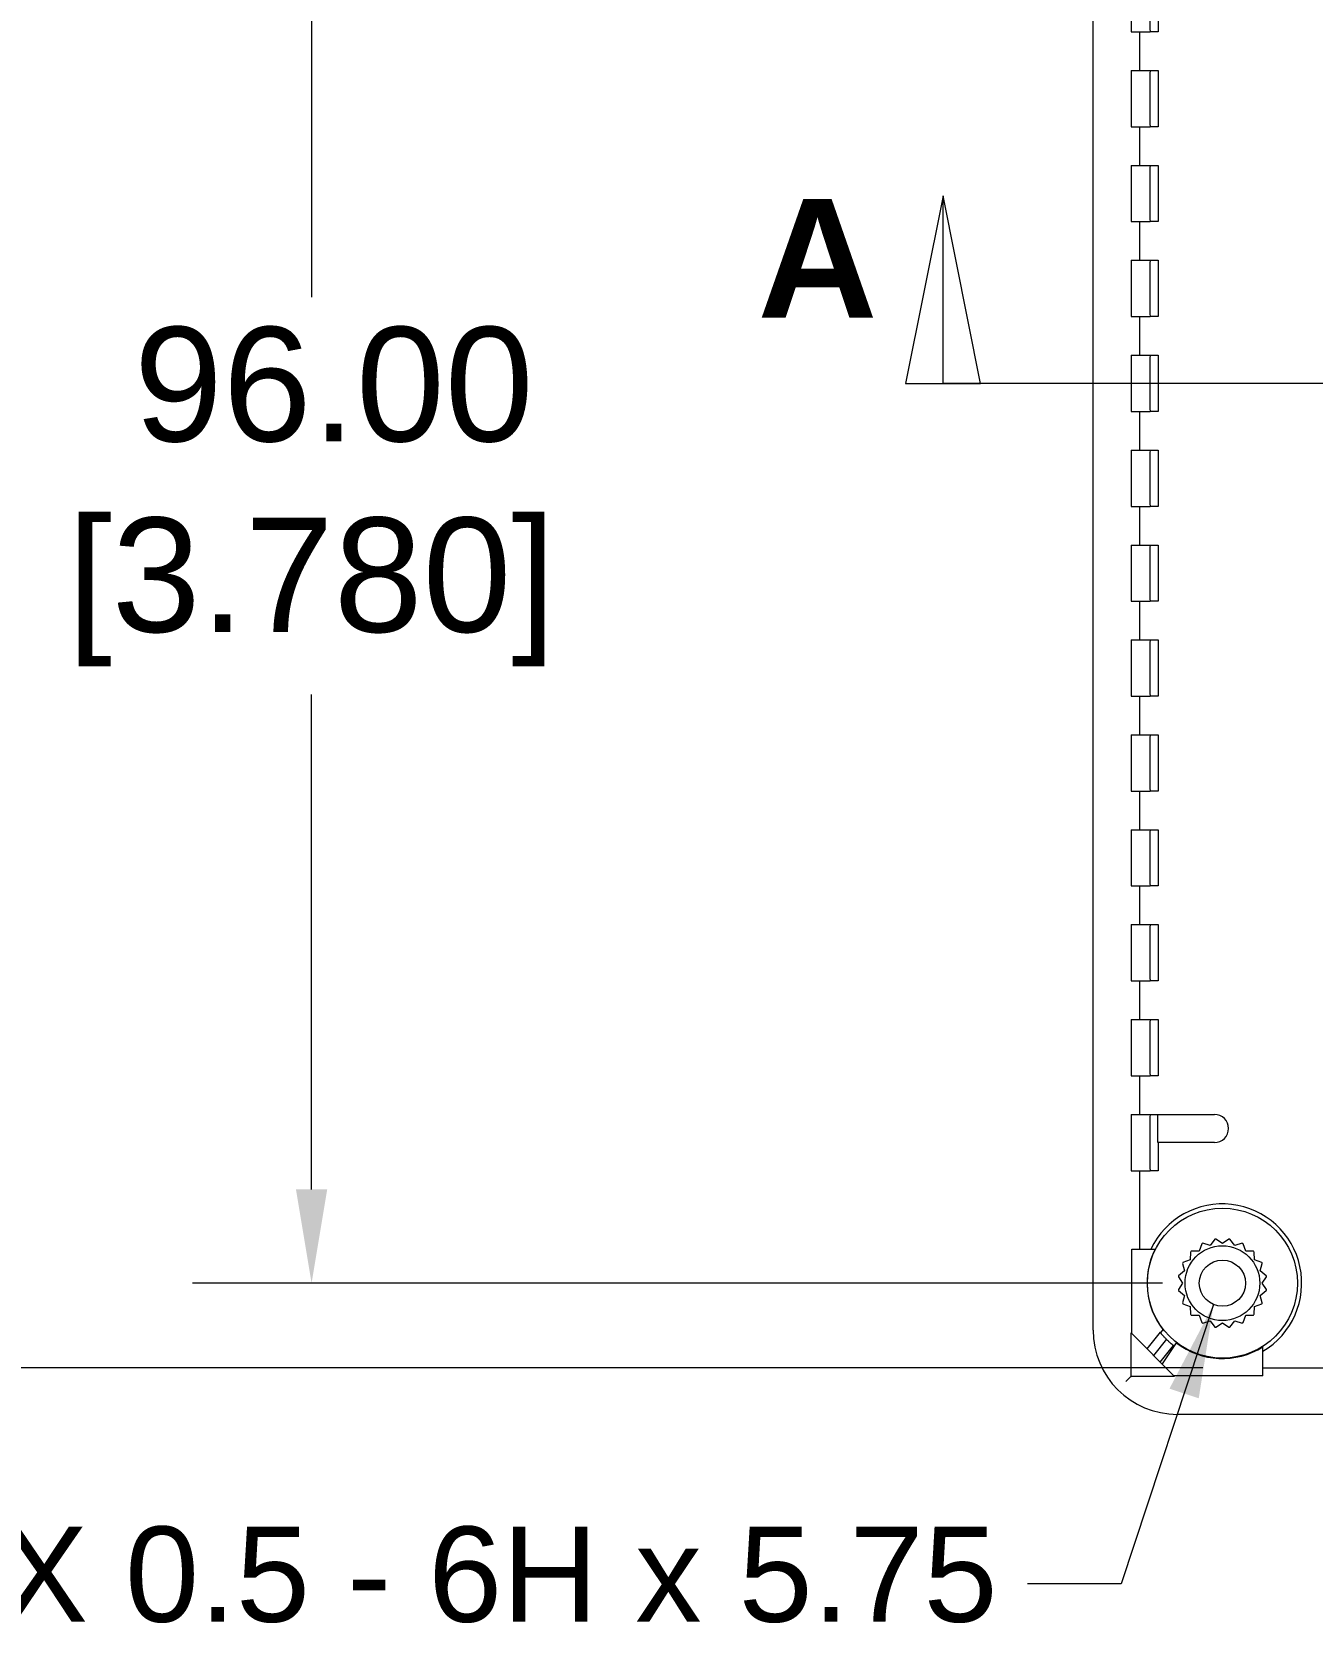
# Model space of a CAD drawing. Header units: millimetres. Extents: x 25 to 1092, y 13 to 851.
# Drawn here: x 168.2 to 236.5, y 654.1 to 739 of the extents above; entities that cross this region are included whole.
import ezdxf

# ---------------------------------------------------------------- set-up
doc = ezdxf.new("R2010")
doc.units = ezdxf.units.MM
doc.header["$LTSCALE"] = 2
for name, color, linetype, lineweight in [('Dimension (ANSI)', 7, 'Continuous', 9), ('Section Line (ANSI)', 7, 'Continuous', 9), ('Symbol (ANSI)', 7, 'Continuous', 9), ('Visible (ANSI)', 7, 'Continuous', 18)]:
    doc.layers.add(name, color=color, linetype=linetype, lineweight=lineweight)
doc.styles.add('Label Text (ANSI)', font='ARIALBD.TTF')
doc.styles.add('Note Text (ANSI)', font='ARIAL.TTF')
doc.dimstyles.new('Default - mm (ANSI)', dxfattribs={"dimscale": 2, "dimtxt": 3.05, "dimasz": 2.5, "dimexe": 3.175, "dimexo": 1.6002, "dimgap": 0.8, "dimtad": 0, "dimtih": 1, "dimtoh": 1, "dimrnd": 1e-08, "dimzin": 4, "dimdsep": 46, "dimtxsty": 'Note Text (ANSI)', "dimcen": 0.09, "dimdle": 10, "dimclrd": 256, "dimclre": 256, "dimclrt": 256, "dimadec": 1, "dimazin": 0, "dimtfac": 0.999344, "dimtofl": 0, "dimtmove": 0, "dimatfit": 3, "dimfxl": 1, "dimtolj": 1, "dimtzin": 0, "dimlwd": -1, "dimlwe": -1, "dimarcsym": 0})
doc.dimstyles.new('Default - mm (ANSI)$7', dxfattribs={"dimscale": 2, "dimtxt": 3.05, "dimasz": 2.5, "dimexe": 3.175, "dimexo": 1.6002, "dimgap": 0.8, "dimtad": 0, "dimtih": 1, "dimtoh": 1, "dimrnd": 1e-08, "dimzin": 4, "dimdsep": 46, "dimtxsty": 'Note Text (ANSI)', "dimcen": 0.09, "dimdle": 10, "dimclrd": 256, "dimclre": 256, "dimclrt": 256, "dimadec": 1, "dimazin": 0, "dimtfac": 0.999344, "dimtofl": 0, "dimtmove": 0, "dimatfit": 3, "dimfxl": 1, "dimtolj": 1, "dimtzin": 0, "dimlwd": -1, "dimlwe": -1, "dimarcsym": 0})

# ---------------------------------------------------------------- blocks, each defined once
blk = doc.blocks.new('*D18')
at = {"layer": 'Defpoints', "color": 0}
for p in [(231.675, 768.247), (183.085, 672.247), (231.675, 672.247)]:
    blk.add_point(p, dxfattribs=at)
at = {"layer": 'Dimension (ANSI)'}
for p, q in [((228.474, 768.247), (176.735, 768.247)), ((183.085, 763.247), (183.085, 724.851)), ((183.085, 677.247), (183.085, 703.641)), ((228.474, 672.247), (176.735, 672.247))]:
    blk.add_line(p, q, dxfattribs=at)
for points in [[(182.252, 763.247), (183.918, 763.247), (183.085, 768.247)], [(182.252, 677.247), (183.918, 677.247), (183.085, 672.247)]]:
    blk.add_solid(points, dxfattribs=at)
at = {"layer": 'Dimension (ANSI)', "insert": (183.085, 723.251), "char_height": 6.1, "attachment_point": 2, "style": 'Note Text (ANSI)'}
blk.add_mtext('\\A1; 96.00\\P[3.780]', dxfattribs=at)
blk = doc.blocks.new('2dTransSection2')
at = {"layer": 'Section Line (ANSI)', "linetype": 'Continuous'}
for p, q in [((108.387, 365.123), (107.387, 360.123)), ((108.387, 360.123), (108.387, 365.123)), ((109.387, 360.123), (108.387, 365.123)), ((107.387, 360.123), (109.387, 360.123)), ((109.778, 360.123), (108.387, 360.123))]:
    blk.add_line(p, q, dxfattribs=at)
at = {"layer": 'Section Line (ANSI)'}
blk.add_line((211.387, 360.123), (108.387, 360.123), dxfattribs=at)
at = {"layer": 'Section Line (ANSI)', "linetype": 'Continuous', "flags": 128}
blk.add_lwpolyline([(109.387, 360.123), (108.387, 365.123), (107.387, 360.123), (109.387, 360.123)], dxfattribs=at)
at = {"layer": 'Section Line (ANSI)'}
blk.add_solid([(109.387, 360.123), (108.387, 365.123), (107.387, 360.123), (109.387, 360.123)], dxfattribs=at)
at = {"layer": 'Section Line (ANSI)', "insert": (103.438, 361.873), "char_height": 3.17, "attachment_point": 7, "style": 'Label Text (ANSI)'}
blk.add_mtext('A', dxfattribs=at)
blk = doc.blocks.new('*D35')
at = {"layer": 'Defpoints', "color": 0}
for p in [(233.836, 772.769), (149.006, 667.724), (233.836, 667.724)]:
    blk.add_point(p, dxfattribs=at)
at = {"layer": 'Dimension (ANSI)'}
for p, q in [((230.635, 772.769), (142.656, 772.769)), ((149.006, 767.769), (149.006, 740.031)), ((149.006, 672.724), (149.006, 718.821)), ((230.635, 667.724), (142.656, 667.724))]:
    blk.add_line(p, q, dxfattribs=at)
for points in [[(148.172, 767.769), (149.839, 767.769), (149.006, 772.769)], [(148.172, 672.724), (149.839, 672.724), (149.006, 667.724)]]:
    blk.add_solid(points, dxfattribs=at)
at = {"layer": 'Dimension (ANSI)', "insert": (149.006, 738.431), "char_height": 6.1, "attachment_point": 2, "style": 'Note Text (ANSI)'}
blk.add_mtext('\\A1; 105.05\\P[4.136]', dxfattribs=at)

msp = doc.modelspace()

# ---------------------------------------------------------------- linework, layer by layer
at = {"layer": 'Visible (ANSI)'}
for p, q in [((224.775, 669.746), (224.775, 770.747)), ((228.252, 741.997), (228.252, 738.997)), ((226.815, 738.997), (227.815, 738.997)), ((227.252, 738.997), (227.252, 736.934)), ((228.252, 738.997), (227.815, 738.997)), ((226.815, 736.934), (227.815, 736.934)), ((227.815, 736.934), (228.252, 736.934)), ((228.252, 736.934), (228.252, 733.934)), ((226.815, 733.934), (227.815, 733.934)), ((227.252, 733.934), (227.252, 731.872)), ((228.252, 733.934), (227.815, 733.934)), ((226.815, 731.872), (227.815, 731.872)), ((227.815, 731.872), (228.252, 731.872)), ((228.252, 731.872), (228.252, 728.872)), ((226.815, 728.872), (227.815, 728.872)), ((227.252, 728.872), (227.252, 726.809)), ((228.252, 728.872), (227.815, 728.872)), ((226.815, 726.809), (227.815, 726.809)), ((227.815, 726.809), (228.252, 726.809)), ((228.252, 726.809), (228.252, 723.809)), ((226.815, 723.809), (227.815, 723.809)), ((227.252, 723.809), (227.252, 721.747)), ((228.252, 723.809), (227.815, 723.809)), ((226.815, 721.747), (227.815, 721.747)), ((227.815, 721.747), (228.252, 721.747)), ((228.252, 721.747), (228.252, 718.747)), ((226.815, 718.747), (227.815, 718.747)), ((227.252, 718.747), (227.252, 716.684)), ((228.252, 718.747), (227.815, 718.747)), ((226.815, 716.684), (227.815, 716.684)), ((227.815, 716.684), (228.252, 716.684)), ((228.252, 716.684), (228.252, 713.684)), ((226.815, 713.684), (227.815, 713.684)), ((227.252, 713.684), (227.252, 711.622)), ((228.252, 713.684), (227.815, 713.684)), ((226.815, 711.622), (227.815, 711.622)), ((227.815, 711.622), (228.252, 711.622)), ((228.252, 711.622), (228.252, 708.622)), ((226.815, 708.622), (227.815, 708.622)), ((227.252, 708.622), (227.252, 706.559)), ((228.252, 708.622), (227.815, 708.622)), ((226.815, 706.559), (227.815, 706.559)), ((227.815, 706.559), (228.252, 706.559)), ((228.252, 706.559), (228.252, 703.559)), ((226.815, 703.559), (227.815, 703.559)), ((227.252, 703.559), (227.252, 701.497)), ((228.252, 703.559), (227.815, 703.559)), ((226.815, 701.497), (227.815, 701.497)), ((227.815, 701.497), (228.252, 701.497)), ((228.252, 701.497), (228.252, 698.497)), ((226.815, 698.497), (227.815, 698.497)), ((227.252, 698.497), (227.252, 696.434)), ((228.252, 698.497), (227.815, 698.497)), ((226.815, 696.434), (227.815, 696.434)), ((227.815, 696.434), (228.252, 696.434)), ((228.252, 696.434), (228.252, 693.434)), ((226.815, 693.434), (227.815, 693.434)), ((227.252, 693.434), (227.252, 691.372)), ((228.252, 693.434), (227.815, 693.434)), ((226.815, 691.372), (227.815, 691.372)), ((227.815, 691.372), (228.252, 691.372)), ((228.252, 691.372), (228.252, 688.372)), ((226.815, 688.372), (227.815, 688.372)), ((227.252, 688.372), (227.252, 686.309)), ((228.252, 688.372), (227.815, 688.372)), ((226.815, 686.309), (227.815, 686.309)), ((227.815, 686.309), (228.252, 686.309)), ((228.252, 686.309), (228.252, 683.309)), ((226.815, 683.309), (227.815, 683.309)), ((227.252, 683.309), (227.252, 681.247)), ((228.252, 683.309), (227.815, 683.309)), ((226.815, 681.247), (227.815, 681.247)), ((227.815, 681.247), (228.252, 681.247)), ((228.23, 681.247), (231.252, 681.247)), ((228.23, 679.747), (228.23, 681.247)), ((228.252, 681.247), (228.252, 681.247)), ((231.252, 679.747), (228.23, 679.747)), ((228.252, 679.747), (228.252, 678.247)), ((226.815, 678.247), (227.815, 678.247)), ((227.252, 678.247), (227.252, 674.058)), ((228.252, 678.247), (227.815, 678.247)), ((226.836, 674.058), (228.085, 674.058)), ((226.836, 669.554), (226.836, 674.058)), ((230.571, 674.35), (230.428, 673.962)), ((231.019, 674.264), (230.622, 674.375)), ((231.275, 674.588), (231.019, 674.264)), ((231.675, 674.367), (231.331, 674.596)), ((232.018, 674.596), (231.675, 674.367)), ((232.33, 674.264), (232.074, 674.588)), ((232.727, 674.375), (232.33, 674.264)), ((232.921, 673.962), (232.778, 674.35)), ((229.546, 673.299), (229.657, 672.902)), ((229.959, 673.493), (229.571, 673.35)), ((229.975, 673.906), (229.959, 673.493)), ((230.428, 673.962), (230.015, 673.946)), ((233.334, 673.946), (232.921, 673.962)), ((233.39, 673.493), (233.374, 673.906)), ((233.778, 673.35), (233.39, 673.493)), ((233.692, 672.902), (233.803, 673.299)), ((229.325, 672.59), (229.554, 672.247)), ((229.657, 672.902), (229.333, 672.646)), ((234.016, 672.646), (233.692, 672.902)), ((233.795, 672.247), (234.024, 672.59)), ((229.554, 672.247), (229.325, 671.903)), ((229.333, 671.847), (229.657, 671.591)), ((229.657, 671.591), (229.546, 671.194)), ((233.692, 671.591), (234.016, 671.847)), ((233.803, 671.194), (233.692, 671.591)), ((234.024, 671.903), (233.795, 672.247)), ((229.571, 671.143), (229.959, 671)), ((229.959, 671), (229.975, 670.587)), ((233.374, 670.587), (233.39, 671)), ((233.39, 671), (233.778, 671.143)), ((228.503, 669.776), (228.381, 669.594)), ((230.015, 670.547), (230.428, 670.531)), ((230.428, 670.531), (230.571, 670.144)), ((230.622, 670.118), (231.019, 670.229)), ((231.019, 670.229), (231.275, 669.905)), ((231.331, 669.897), (231.675, 670.126)), ((231.675, 670.126), (232.018, 669.897)), ((232.074, 669.905), (232.33, 670.229)), ((232.33, 670.229), (232.727, 670.118)), ((232.778, 670.144), (232.921, 670.531)), ((232.921, 670.531), (233.334, 670.547)), ((226.799, 667.271), (226.799, 669.592)), ((229.12, 667.271), (226.799, 669.592)), ((228.352, 669.631), (227.645, 668.745)), ((228.685, 669.256), (227.997, 668.394)), ((228.352, 668.038), (229.059, 668.924)), ((229.21, 669.07), (228.453, 667.938)), ((233.836, 667.308), (233.836, 668.856)), ((226.777, 667.249), (226.527, 666.999)), ((226.777, 667.249), (226.799, 667.271)), ((229.12, 667.271), (226.799, 667.271)), ((233.836, 667.308), (229.082, 667.308)), ((233.836, 667.724), (237.025, 667.724)), ((410.275, 665.247), (229.274, 665.247))]:
    msp.add_line(p, q, dxfattribs=at)
at = {"layer": 'Visible (ANSI)', "flags": 128}
for points in [[(228.685, 669.256), (228.662, 669.279), (228.64, 669.302), (228.617, 669.325), (228.595, 669.348), (228.574, 669.372), (228.553, 669.394), (228.532, 669.417), (228.513, 669.439), (228.494, 669.46), (228.477, 669.48), (228.461, 669.498), (228.446, 669.516), (228.432, 669.533), (228.418, 669.549), (228.406, 669.564), (228.395, 669.577), (228.385, 669.59), (228.376, 669.601), (228.369, 669.61), (228.363, 669.617), (228.358, 669.623), (228.354, 669.628), (228.352, 669.63), (228.352, 669.631)], [(229.059, 668.924), (229.058, 668.925), (229.056, 668.926), (229.051, 668.93), (229.046, 668.934), (229.038, 668.94), (229.029, 668.948), (229.018, 668.956), (229.006, 668.966), (228.992, 668.977), (228.978, 668.99), (228.962, 669.003), (228.945, 669.017), (228.928, 669.032), (228.909, 669.048), (228.888, 669.065), (228.867, 669.084), (228.846, 669.104), (228.823, 669.124), (228.8, 669.145), (228.777, 669.167), (228.753, 669.189), (228.73, 669.212), (228.707, 669.234), (228.685, 669.256)]]:
    msp.add_lwpolyline(points, dxfattribs=at)
at = {"layer": 'Visible (ANSI)'}
for radius in [4, 1.994, 1.232]:
    msp.add_circle((231.675, 672.247), radius, dxfattribs=at)
for centre, radius, start, end in [((231.252, 680.497), 0.75, 270, 90), ((231.675, 672.247), 4.229, 300.73565, 154.63971), ((231.675, 672.247), 4.021, 153.22542, 217.91634), ((231.675, 672.247), 2.375, 116.31711, 117.68289), ((231.675, 672.247), 2.375, 98.31711, 99.68289), ((231.675, 672.247), 2.375, 80.31711, 81.68289), ((231.675, 672.247), 2.375, 62.31711, 63.68289), ((231.675, 672.247), 2.375, 152.31711, 153.68289), ((231.675, 672.247), 2.375, 134.31711, 135.68289), ((231.675, 672.247), 2.375, 44.31711, 45.68289), ((231.675, 672.247), 2.375, 26.31711, 27.68289), ((231.675, 672.247), 2.375, 170.31711, 171.68289), ((231.675, 672.247), 2.375, 8.31711, 9.68289), ((231.675, 672.247), 2.375, 188.31711, 189.68289), ((231.675, 672.247), 2.375, 350.31711, 351.68289), ((231.675, 672.247), 2.375, 206.31711, 207.68289), ((231.675, 672.247), 2.375, 332.31711, 333.68289), ((231.675, 672.247), 2.375, 224.31711, 225.68289), ((231.675, 672.247), 2.375, 242.31711, 243.68289), ((231.675, 672.247), 2.375, 260.31711, 261.68289), ((231.675, 672.247), 2.375, 278.31711, 279.68289), ((231.675, 672.247), 2.375, 296.31711, 297.68289), ((231.675, 672.247), 2.375, 314.31711, 315.68289), ((231.675, 672.247), 4.229, 231.79062, 232.39847), ((231.675, 672.247), 4.021, 232.2013, 302.516)]:
    msp.add_arc(centre, radius, start, end, dxfattribs=at)
for centre, major_axis, ratio, start_param, end_param in [((226.815, 740.497), (0, -1.5), 0.008727, 3.141593, 6.283185), ((227.815, 740.497), (0, -1.5), 0.008727, 3.141593, 6.283185), ((226.815, 735.434), (0, -1.5), 0.008727, 3.141593, 6.283185), ((227.815, 735.434), (0, -1.5), 0.008727, 3.141593, 6.283185), ((226.815, 730.372), (0, -1.5), 0.008727, 3.141593, 6.283185), ((227.815, 730.372), (0, -1.5), 0.008727, 3.141593, 6.283185), ((226.815, 725.309), (0, -1.5), 0.008727, 3.141593, 6.283185), ((227.815, 725.309), (0, -1.5), 0.008727, 3.141593, 6.283185), ((226.815, 720.247), (0, -1.5), 0.008727, 3.141593, 6.283185), ((227.815, 720.247), (0, -1.5), 0.008727, 3.141593, 6.283185), ((226.815, 715.184), (0, -1.5), 0.008727, 3.141593, 6.283185), ((227.815, 715.184), (0, -1.5), 0.008727, 3.141593, 6.283185), ((226.815, 710.122), (0, -1.5), 0.008727, 3.141593, 6.283185), ((227.815, 710.122), (0, -1.5), 0.008727, 3.141593, 6.283185), ((226.815, 705.059), (0, -1.5), 0.008727, 3.141593, 6.283185), ((227.815, 705.059), (0, -1.5), 0.008727, 3.141593, 6.283185), ((226.815, 699.997), (0, -1.5), 0.008727, 3.141593, 6.283185), ((227.815, 699.997), (0, -1.5), 0.008727, 3.141593, 6.283185), ((226.815, 694.934), (0, -1.5), 0.008727, 3.141593, 6.283185), ((227.815, 694.934), (0, -1.5), 0.008727, 3.141593, 6.283185), ((226.815, 689.872), (0, -1.5), 0.008727, 3.141593, 6.283185), ((227.815, 689.872), (0, -1.5), 0.008727, 3.141593, 6.283185), ((226.815, 684.809), (0, -1.5), 0.008727, 3.141593, 6.283185), ((227.815, 684.809), (0, -1.5), 0.008727, 3.141593, 6.283185), ((226.815, 679.747), (0, -1.5), 0.008727, 3.141593, 6.283185), ((227.815, 679.747), (0, -1.5), 0.008727, 3.141593, 6.283185), ((229.275, 669.747), (-3.182, -3.182), 0.999924, 5.497825, 7.068545)]:
    msp.add_ellipse(centre, major_axis=major_axis, ratio=ratio, start_param=start_param, end_param=end_param, dxfattribs=at)

# ---------------------------------------------------------------- block references
at = {"layer": 'Section Line (ANSI)', "xscale": 2, "yscale": 2, "zscale": 2}
msp.add_blockref('2dTransSection2', (0, 0), dxfattribs=at)

# ---------------------------------------------------------------- texts
at = {"layer": 'Symbol (ANSI)', "insert": (219.678, 659.262), "char_height": 5.08, "width": 65.07202, "attachment_point": 3, "style": 'Note Text (ANSI)'}
msp.add_mtext('{\\fArial|b0|i0;\\H5.0800;M3 X 0.5 - 6H x 5.75}', dxfattribs=at)

# ---------------------------------------------------------------- dimensions: what is measured, and where the dimension line sits
at = {"layer": 'Dimension (ANSI)'}
for base, p1, p2, angle, text, picture, middle in [((149.0058, 667.724), (233.8357, 772.7691), (233.8357, 667.724), 270, ' <>\\X[4.136]', '*D35', (149.0058, 729.4256)), ((183.085, 672.247), (231.675, 768.247), (231.675, 672.247), 90, ' <>\\X[3.780]', '*D18', (183.085, 714.246))]:
    dim = msp.add_linear_dim(base=base, p1=p1, p2=p2, angle=angle, text=text, dimstyle='Default - mm (ANSI)', override={"dimdec": 2, "dimpost": '\\X', "dimtp": 0, "dimtm": 0, "dimtdec": 2, "dimatfit": 1, "dimtvp": -0.25}, dxfattribs=at)
    dim.commit()
    dim.dimension.update_dxf_attribs({"geometry": picture, "text_midpoint": middle, "dimtype": 160})

# ---------------------------------------------------------------- leaders
at = {"layer": 'Symbol (ANSI)', "annotation_type": 0, "has_hookline": 1, "hookline_direction": 1, "text_width": 64.216}
msp.add_leader([(231.202, 671.109), (226.278, 656.214), (221.278, 656.214)], dimstyle='Default - mm (ANSI)$7', override={"dimtad": 0}, dxfattribs=at)

doc.saveas('drawing.dxf')
